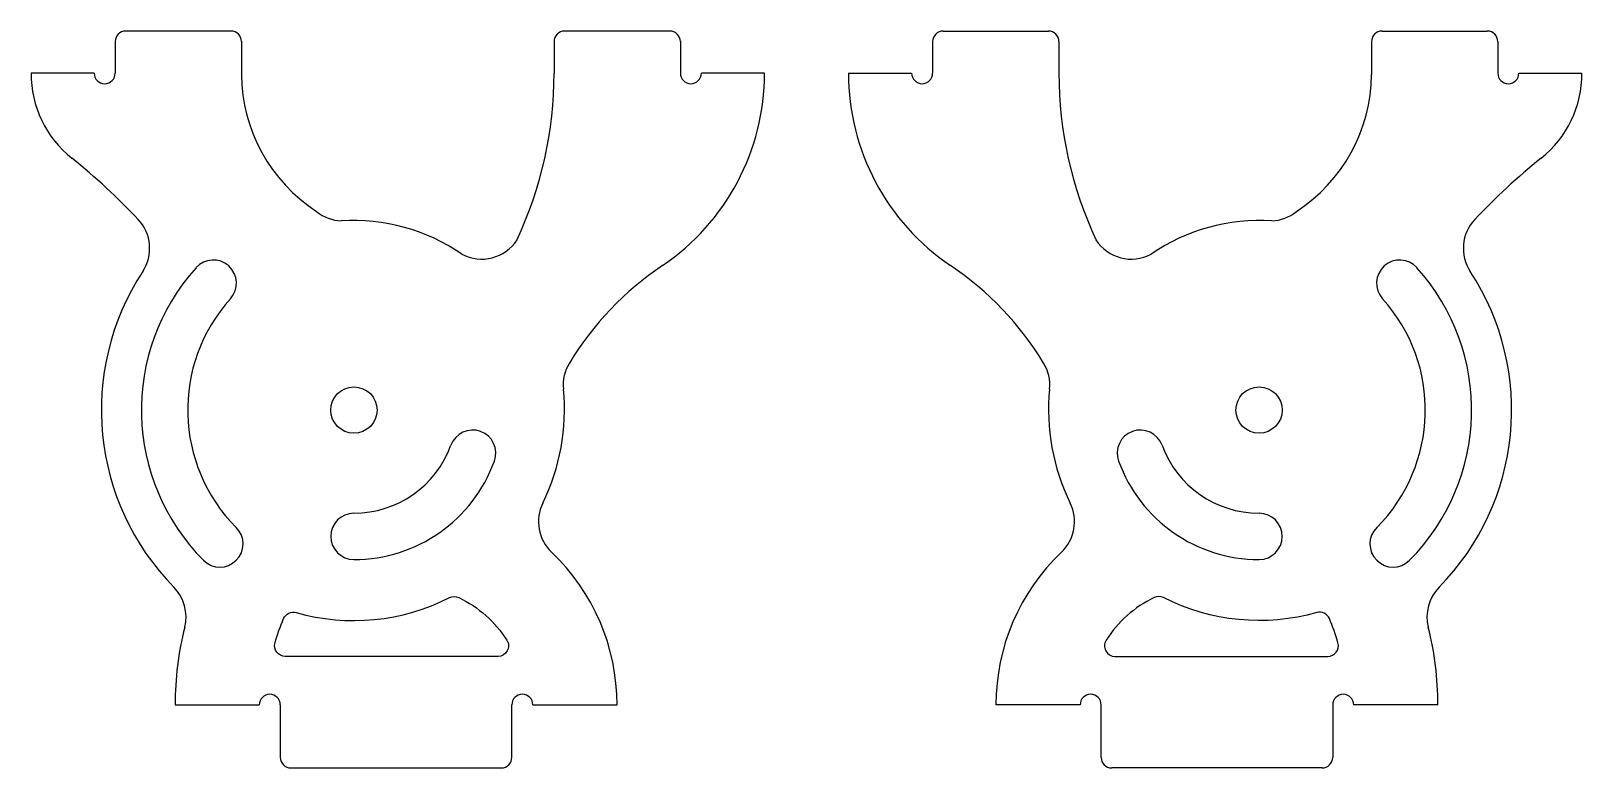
# Model space of a CAD drawing. Header units: millimetres. Extents: x -15.3 to 58.3, y -17 to 18.
import ezdxf

# ---------------------------------------------------------------- set-up
doc = ezdxf.new("R2010")
doc.units = ezdxf.units.MM
doc.header["$MEASUREMENT"] = 0
doc.layers.add('cam_mount', color=7, linetype='Continuous', true_color=0xffffff)

msp = doc.modelspace()

# ---------------------------------------------------------------- linework, layer by layer
at = {"layer": 'cam_mount'}
for p, q in [((-5.844, 18), (-10.844, 18)), ((15.006, 18), (10.006, 18)), ((27.994, 18), (32.994, 18)), ((48.844, 18), (53.844, 18)), ((-11.344, 17.5), (-11.344, 16)), ((-5.344, 17.512), (-5.344, 15.93)), ((9.506, 17.5), (9.506, 16)), ((15.506, 17.512), (15.506, 16)), ((27.494, 17.512), (27.494, 16)), ((33.494, 17.5), (33.494, 16)), ((48.344, 17.512), (48.344, 15.93)), ((54.344, 17.5), (54.344, 16)), ((-12.344, 16), (-15.344, 16)), ((19.506, 16), (16.506, 16)), ((23.494, 16), (26.494, 16)), ((55.344, 16), (58.344, 16)), ((-8.5, -14), (-4.5, -14)), ((-3.5, -14), (-3.5, -16.5)), ((7.5, -16.5), (7.5, -14)), ((8.5, -14), (12.5, -14)), ((34.5, -14), (30.5, -14)), ((35.5, -16.5), (35.5, -14)), ((46.5, -14), (46.5, -16.5)), ((51.5, -14), (47.5, -14)), ((-3, -17), (7, -17)), ((46, -17), (36, -17))]:
    msp.add_line(p, q, dxfattribs=at)
for points in [[(4.987, -8.906, -0.136996), (7.266, -10.931, -0.593613), (6.846, -11.702), (-3.269, -11.702, -0.498489), (-3.75, -11.064, -0.028832), (-3.344, -9.905, -0.380582), (-2.745, -9.616, 0.189569), (4.541, -8.91, -0.235586)], [(38.013, -8.906, 0.136996), (35.734, -10.931, 0.593613), (36.154, -11.702), (46.269, -11.702, 0.498489), (46.75, -11.064, 0.028832), (46.344, -9.905, 0.380582), (45.745, -9.616, -0.189569), (38.459, -8.91, 0.235586)]]:
    msp.add_lwpolyline(points, format="xyb", close=True, dxfattribs=at)
for centre in [(0, 0), (43, 0)]:
    msp.add_circle(centre, 1.1, dxfattribs=at)
for centre, radius, start, end in [((-10.844, 17.5), 0.5, 90, 180), ((-5.844, 17.5), 0.5, 0, 90), ((10.006, 17.5), 0.5, 90, 180), ((15.006, 17.5), 0.5, 0, 90), ((27.994, 17.5), 0.5, 90, 180), ((32.994, 17.5), 0.5, 0, 90), ((48.844, 17.5), 0.5, 90, 180), ((53.844, 17.5), 0.5, 0, 90), ((-10.167, 16), 5.177, 180, 231.36734), ((-11.844, 16), 0.5, 180, 0), ((2.492, 16), 7.836, 180.51114, 237.0028), ((-9.169, 16), 18.675, 334.94489, 0), ((8.477, 16), 11.03, 304.04026, 0), ((16.006, 16), 0.5, 180, 0), ((34.523, 16), 11.03, 180, 235.95974), ((26.994, 16), 0.5, 180, 0), ((52.169, 16), 18.675, 180, 205.05511), ((40.508, 16), 7.836, 302.9972, 359.48886), ((54.844, 16), 0.5, 180, 0), ((53.167, 16), 5.177, 308.63266, 0), ((-32.129, -11.479), 30, 43.16887, 51.36734), ((75.129, -11.479), 30, 128.63266, 136.83113), ((-11.707, 7.678), 2, 326.74288, 43.16887), ((-0.511, 10.978), 2, 230.78294, 267.42555), ((0, 0), 9, 55.31231, 93.82853), ((43, 0), 9, 86.17147, 124.68769), ((43.511, 10.978), 2, 272.57445, 309.21706), ((54.707, 7.678), 2, 136.83113, 213.25712), ((6.063, 9.163), 1.998, 241.91136, 327.55401), ((36.937, 9.163), 1.998, 212.44599, 298.08864), ((0, 0), 10.1, 137.97689, 224.96533), ((-6.686, 6.025), 1.1, 317.97689, 137.97689), ((23.055, -5.58), 15.012, 124.04026, 148.65789), ((19.945, -5.58), 15.012, 31.34211, 55.95974), ((49.686, 6.025), 1.1, 42.02311, 222.02311), ((43, 0), 10.1, 315.03467, 42.02311), ((0, 0), 12, 146.74288, 224.54295), ((43, 0), 12, 315.45705, 33.25712), ((0, 0), 7.9, 137.97689, 224.96533), ((43, 0), 7.9, 315.03467, 42.02311), ((11.941, 1.189), 2, 148.65789, 185.68564), ((31.059, 1.189), 2, 354.31436, 31.34211), ((0, 0), 10, 333.78572, 5.68564), ((43, 0), 10, 174.31436, 206.21428), ((5.638, -2.052), 1.1, 340, 160), ((37.362, -2.052), 1.1, 20, 200), ((0, 0), 4.9, 270, 340), ((43, 0), 4.9, 200, 270), ((0, 0), 7.1, 270, 340), ((43, 0), 7.1, 200, 270), ((10.766, -5.301), 2, 153.78572, 226.46362), ((32.234, -5.301), 2, 313.53638, 26.21428), ((0, -6), 1.1, 90, 270), ((43, -6), 1.1, 270, 90), ((-6.368, -6.36), 1.1, 224.96533, 44.96533), ((49.368, -6.36), 1.1, 135.03467, 315.03467), ((2.5, -14), 10, 0, 46.46362), ((40.5, -14), 10, 133.53638, 180), ((-9.978, -9.82), 2, 345.76675, 44.54295), ((52.978, -9.82), 2, 135.45705, 194.23325), ((6.5, -14), 15, 165.76675, 180), ((36.5, -14), 15, 0, 14.23325), ((-4, -14), 0.5, 0, 180), ((8, -14), 0.5, 0, 180), ((35, -14), 0.5, 0, 180), ((47, -14), 0.5, 0, 180), ((-3, -16.5), 0.5, 180, 270), ((7, -16.5), 0.5, 270, 0), ((36, -16.5), 0.5, 180, 270), ((46, -16.5), 0.5, 270, 0)]:
    msp.add_arc(centre, radius, start, end, dxfattribs=at)

doc.saveas('drawing.dxf')
